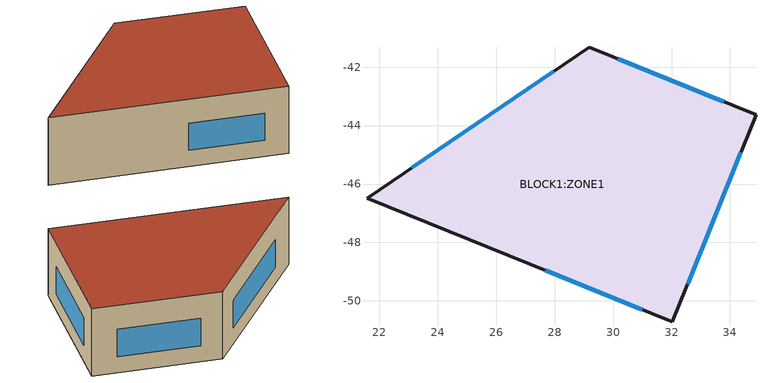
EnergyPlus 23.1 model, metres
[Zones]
BLOCK1:ZONE1
 floor ground (Project ground floor): 32.03,-50.71 21.58,-46.49 29.18,-41.32 34.89,-43.62 z0
 wall outside (Project wall): 32.03,-50.71 34.89,-43.62 29.18,-41.32 21.58,-46.49 32.03,-50.71 z0:3.5
 window (Project external glazing - 1001): 32.55,-49.42 34.37,-44.91 / 33.79,-43.18 30.16,-41.71 / 27.97,-42.15 23.12,-45.44 z0.84:2.26
 window x2 (Project external glazing - 1001): 27.68,-48.96 30.99,-50.3 z0.84:2.26
 roof outside (Project flat roof): 21.58,-46.49 32.03,-50.71 34.89,-43.62 29.18,-41.32 z3.5
[Building]
Building 2: North Axis=0; Terrain=Suburbs; Loads Convergence Tolerance Value=0.04; Temperature Convergence Tolerance Value=0.4; Solar Distribution=FullExterior; Maximum Number of Warmup Days=25; Minimum Number of Warmup Days=6
[Site:Location]
Valley_Fase_IIA (01-01:31-12)  (01-01:31-12): Latitude=36.67; Longitude=-4.48; Time Zone=1; Elevation=7
[SizingPeriod:DesignDay] Day of Month=15; Humidity Condition Type=WetBulb; Barometric Pressure=101240.9; Rain Indicator=No; Snow Indicator=No
Name | Month | Day Type | Maximum DryBulb Temperature | Daily DryBulb Temperature Range | Wetbulb or DewPoint at Maximum DryBulb | Wind Speed | Wind Direction | Daylight Saving Time Indicator | Solar Model Indicator | Sky Clearness
Summer Design Day in Valley_Fase_IIA (01-01:31-12) Jun | 6 | SummerDesignDay | 35 | 12.6 | 19.2 | 0 | 0 | Yes | ASHRAEClearSky | 0.98
Summer Design Day in Valley_Fase_IIA (01-01:31-12) Jul | 7 | SummerDesignDay | 38.6 | 13.5 | 20.4 | 0 | 0 | Yes | ASHRAEClearSky | 0.98
Summer Design Day in Valley_Fase_IIA (01-01:31-12) Aug | 8 | SummerDesignDay | 38 | 12.8 | 20.7 | 0 | 0 | Yes | ASHRAEClearSky | 0.98
Summer Design Day in Valley_Fase_IIA (01-01:31-12) Sep | 9 | SummerDesignDay | 33.6 | 10.7 | 20.9 | 0 | 0 | Yes | ASHRAEClearSky | 0.98
Winter Design Day in Valley_Fase_IIA (01-01:31-12) | 1 | WinterDesignDay | 4 | 0 | 4 | 4.3 | 300 | No |  | 0
[Site:GroundTemperature:BuildingSurface]
18, 18, 18, 18, 18, 18, 18, 18, 18, 18, 18, 18
[Site:GroundTemperature:FCfactorMethod]
January Ground Temperature=12.57; February Ground Temperature=12.04; March Ground Temperature=12.98; April Ground Temperature=14.45; May Ground Temperature=18.3; June Ground Temperature=21.27; July Ground Temperature=23.28; August Ground Temperature=23.89; September Ground Temperature=22.85; October Ground Temperature=20.54; November Ground Temperature=17.46; December Ground Temperature=14.6
[Site:GroundTemperature:Shallow]
14, 14, 14, 14, 14, 14, 14, 14, 14, 14, 14, 14
[Site:GroundTemperature:Deep]
14, 14, 14, 14, 14, 14, 14, 14, 14, 14, 14, 14
[Site:GroundReflectance]
0.2, 0.2, 0.2, 0.2, 0.2, 0.2, 0.2, 0.2, 0.2, 0.2, 0.2, 0.2
[Site:GroundReflectance:SnowModifier]
2, 2
[Site:WaterMainsTemperature]
Calculation Method=Correlation; Annual Average Outdoor Air Temperature=10; Maximum Difference In Monthly Average Outdoor Air Temperatures=20
[Material] Roughness=Rough; Thermal Absorptance=0.9
Name | Thickness | Conductivity | Density | Specific Heat | Solar Absorptance | Visible Absorptance
Urea Formaldehyde Foam_.1327 | 0.1327 | 0.04 | 10 | 1400 | 0.6 | 0.6
Cast Concrete_.1 | 0.1 | 1.13 | 2000 | 1000 | 0.6 | 0.6
Floor/Roof Screed_.07 | 0.07 | 0.41 | 1200 | 840 | 0.73 | 0.73
Timber Flooring_.03 | 0.03 | 0.14 | 650 | 1200 | 0.78 | 0.78
Asphalt 1_.01 | 0.01 | 0.7 | 2100 | 1000 | 0.85 | 0.9
MW Glass Wool (rolls)_.1445 | 0.1445 | 0.04 | 12 | 840 | 0.6 | 0.6
Plasterboard_.013 | 0.013 | 0.25 | 2800 | 896 | 0.5 | 0.5
Brickwork Outer_.1 | 0.1 | 0.84 | 1700 | 800 | 0.7 | 0.7
XPS Extruded Polystyrene  - CO2 Blowing_.0795 | 0.0795 | 0.034 | 35 | 1400 | 0.6 | 0.6
Concrete Block (Medium)_.1 | 0.1 | 0.51 | 1400 | 1000 | 0.6 | 0.6
Gypsum Plastering_.013 | 0.013 | 0.4 | 1000 | 1000 | 0.5 | 0.5
[Material:NoMass]
3_RVAL_3: Roughness=Rough; Thermal Resistance=0.18; Thermal Absorptance=0.9; Solar Absorptance=0.7; Visible Absorptance=0.7
[WindowMaterial:Glazing] Optical Data Type=SpectralAverage; Thickness=0.003; Infrared Transmittance at Normal Incidence=0; Front Side Infrared Hemispherical Emissivity=0.84; Conductivity=0.9; Dirt Correction Factor for Solar and Visible Transmittance=1
Name | Solar Transmittance at Normal Incidence | Front Side Solar Reflectance at Normal Incidence | Back Side Solar Reflectance at Normal Incidence | Visible Transmittance at Normal Incidence | Front Side Visible Reflectance at Normal Incidence | Back Side Visible Reflectance at Normal Incidence | Back Side Infrared Hemispherical Emissivity
2 | 0.837 | 0.075 | 0.075 | 0.898 | 0.081 | 0.081 | 0.84
38 | 0.74 | 0.09 | 0.1 | 0.82 | 0.11 | 0.12 | 0.2
[WindowMaterial:Gas]
1002: Gas Type=Air; Thickness=0.013
[Construction]
Project ground floor: Urea Formaldehyde Foam_.1327, Cast Concrete_.1, Floor/Roof Screed_.07, Timber Flooring_.03
Project flat roof: Asphalt 1_.01, MW Glass Wool (rolls)_.1445, 3_RVAL_3, Plasterboard_.013
Project wall: Brickwork Outer_.1, XPS Extruded Polystyrene  - CO2 Blowing_.0795, Concrete Block (Medium)_.1, Gypsum Plastering_.013
Project external glazing - 1001: 38, 1002, 2
[Zone]
BLOCK1:ZONE1: Type=1; Multiplier=1; Volume=199.4526; Floor Area=56.9865; Zone Inside Convection Algorithm=TARP; Part of Total Floor Area=Yes
[PEOPLE]
People BLOCK1:ZONE1: Zone or ZoneList or Space or SpaceList=BLOCK1:ZONE1; Number of People Schedule=On 24/7; Number of People Calculation Method=People/Area; People per Floor Area=0.111; Fraction Radiant=0.3; Sensible Heat Fraction=AutoCalculate; Activity Level Schedule=Activity Schedule 236589; Carbon Dioxide Generation Rate=3.82e-08; Enable ASHRAE 55 Comfort Warnings=No; Mean Radiant Temperature Calculation Type=ZoneAveraged; Work Efficiency Schedule=Work efficiency; Clothing Insulation Calculation Method=ClothingInsulationSchedule; Clothing Insulation Schedule=Clothing Schedule 236589; Air Velocity Schedule=Default Air Velocity for Comfort Calculations; Thermal Comfort Model 1 Type=AdaptiveASH55; Thermal Comfort Model 2 Type=AdaptiveCEN15251; Thermal Comfort Model 3 Type=Fanger; Cold Stress Temperature Threshold=15.56; Heat Stress Temperature Threshold=30
[Lights]
BLOCK1:ZONE1 General lighting: Zone or ZoneList or Space or SpaceList=BLOCK1:ZONE1; Schedule=Office_OpenOff_Light; Design Level Calculation Method=Watts/Area; Watts per Zone Floor Area=15; Return Air Fraction=0; Fraction Radiant=0.42; Fraction Visible=0.18; Fraction Replaceable=1; EndUse Subcategory=ELECTRIC EQUIPMENT#BLOCK1:ZONE1#GeneralLights
[OtherEquipment]
BLOCK1:ZONE1 Equipment gain: Fuel Type=Electricity; Zone or ZoneList or Space or SpaceList=BLOCK1:ZONE1; Schedule=Office_OpenOff_Equip; Design Level Calculation Method=Watts/Area; Power per Zone Floor Area=11.77; Fraction Latent=0; Fraction Radiant=0.2; Fraction Lost=0; Carbon Dioxide Generation Rate=0; EndUse Subcategory=General
[ZoneInfiltration:DesignFlowRate]
BLOCK1:ZONE1 Infiltration: Zone or ZoneList or Space or SpaceList=BLOCK1:ZONE1; Schedule=On 24/7; Design Flow Rate Calculation Method=Flow/zone; Design Flow Rate=0.038782; Constant Term Coefficient=1; Temperature Term Coefficient=0; Velocity Term Coefficient=0; Velocity Squared Term Coefficient=0
[DESIGNSPECIFICATION:OUTDOORAIR]
BLOCK1:ZONE1 Design Specification Outdoor Air Object: Outdoor Air Method=Flow/Person; Outdoor Air Flow per Person=0.00944; Outdoor Air Flow per Zone Floor Area=0; Outdoor Air Flow per Zone=0; Outdoor Air Flow Air Changes per Hour=0; Outdoor Air Schedule=On 24/7
[DESIGNSPECIFICATION:ZONEAIRDISTRIBUTION]
BLOCK1:ZONE1 Design Specification Zone Air Distribution Object: Zone Air Distribution Effectiveness in Cooling Mode=1; Zone Air Distribution Effectiveness in Heating Mode=1; Zone Secondary Recirculation Fraction=0; Minimum Zone Ventilation Efficiency=0
[SIZING:ZONE]
BLOCK1:ZONE1: Zone Cooling Design Supply Air Temperature Input Method=SupplyAirTemperature; Zone Cooling Design Supply Air Temperature=14; Zone Cooling Design Supply Air Temperature Difference=5; Zone Heating Design Supply Air Temperature Input Method=SupplyAirTemperature; Zone Heating Design Supply Air Temperature=50; Zone Heating Design Supply Air Temperature Difference=5; Zone Cooling Design Supply Air Humidity Ratio=0.009; Zone Heating Design Supply Air Humidity Ratio=0.004; Design Specification Outdoor Air Object=BLOCK1:ZONE1 Design Specification Outdoor Air Object; Zone Heating Sizing Factor=1.25; Zone Cooling Sizing Factor=1.15; Cooling Design Air Flow Method=DesignDay; Cooling Design Air Flow Rate=0; Cooling Minimum Air Flow per Zone Floor Area=0.00076; Cooling Minimum Air Flow=0; Cooling Minimum Air Flow Fraction=0; Heating Design Air Flow Method=DesignDay; Heating Design Air Flow Rate=0; Heating Maximum Air Flow per Zone Floor Area=0.00203; Heating Maximum Air Flow=0.14158; Heating Maximum Air Flow Fraction=0.3; Design Specification Zone Air Distribution Object=BLOCK1:ZONE1 Design Specification Zone Air Distribution Object; Account for Dedicated Outdoor Air System=Yes; Dedicated Outdoor Air System Control Strategy=NeutralSupplyAir; Dedicated Outdoor Air Low Setpoint Temperature for Design=autosize; Dedicated Outdoor Air High Setpoint Temperature for Design=autosize; Zone Load Sizing Method=Sensible Load Only No Latent Load; Zone Latent Cooling Design Supply Air Humidity Ratio Input Method=HumidityRatioDifference; Zone Cooling Design Supply Air Humidity Ratio Difference=0.005; Zone Latent Heating Design Supply Air Humidity Ratio Input Method=HumidityRatioDifference; Zone Humidification Design Supply Air Humidity Ratio Difference=0.005
[ZONECONTROL:THERMOSTAT]
BLOCK1:ZONE1 Thermostat: Zone or ZoneList=BLOCK1:ZONE1; Control Type Schedule=Control type schedule: Always 4; Control 1=BLOCK1:ZONE1 Dual SP; Temperature Difference Between Cutout And Setpoint=0
[ZONECONTROL:THERMOSTAT:THERMALCOMFORT]
BLOCK1:ZONE1 Comfort Control: Zone or ZoneList=BLOCK1:ZONE1; Averaging Method=PeopleAverage; Minimum DryBulb Temperature Setpoint=12.8; Maximum DryBulb Temperature Setpoint=40; Thermal Comfort Control Type Schedule=Zone Comfort Control Type Sched; Thermal Comfort Control 1=BLOCK1:ZONE1 Dual Comfort Setpoint
[THERMOSTATSETPOINT:THERMALCOMFORT:FANGER:DUALSETPOINT]
BLOCK1:ZONE1 Dual Comfort Setpoint: Fanger Thermal Comfort Heating Schedule=PMV_H_SP_BLOCK1_ZONE1; Fanger Thermal Comfort Cooling Schedule=PMV_C_SP_BLOCK1_ZONE1
[ZONEHVAC:TERMINALUNIT:VARIABLEREFRIGERANTFLOW]
BLOCK1:ZONE1 VRF Indoor Unit: Terminal Unit Availability Schedule=On 24/7; Cooling Supply Air Flow Rate=autosize; No Cooling Supply Air Flow Rate=autosize; Heating Supply Air Flow Rate=autosize; No Heating Supply Air Flow Rate=autosize; Cooling Outdoor Air Flow Rate=0; Heating Outdoor Air Flow Rate=0; No Load Outdoor Air Flow Rate=0; Supply Air Fan Operating Mode Schedule=On 24/7; Supply Air Fan Placement=DrawThrough; Supply Air Fan Object=BLOCK1:ZONE1 VRF Indoor Unit Supply Fan; Cooling Coil Object=BLOCK1:ZONE1 VRF Indoor Unit DX Cooling Coil; Heating Coil Object=BLOCK1:ZONE1 VRF Indoor Unit DX Heating Coil; Zone Terminal Unit On Parasitic Electric Energy Use=30; Zone Terminal Unit Off Parasitic Electric Energy Use=20; Maximum Supply Air Temperature from Supplemental Heater=autosize; Maximum Outdoor DryBulb Temperature for Supplemental Heater Operation=21
[Zone equipment]
BLOCK1:ZONE1: BLOCK1:ZONE1 VRF Indoor Unit
[FAN:CONSTANTVOLUME]
BLOCK1:ZONE1 VRF Indoor Unit Supply Fan: Availability Schedule=On 24/7; Fan Total Efficiency=0.7; Pressure Rise=100; Maximum Flow Rate=autosize; Motor Efficiency=0.9; Motor In Airstream Fraction=1; EndUse Subcategory=General
[COIL:COOLING:DX:VARIABLEREFRIGERANTFLOW]
BLOCK1:ZONE1 VRF Indoor Unit DX Cooling Coil: Availability Schedule=On 24/7; Gross Rated Total Cooling Capacity=autosize; Gross Rated Sensible Heat Ratio=autosize; Rated Air Flow Rate=autosize; Cooling Capacity Ratio Modifier Function of Temperature Curve=VRFTUCoolCapFT; Cooling Capacity Modifier Curve Function of Flow Fraction=VRFACCoolCapFFF
[COIL:HEATING:DX:VARIABLEREFRIGERANTFLOW]
BLOCK1:ZONE1 VRF Indoor Unit DX Heating Coil: Availability Schedule=On 24/7; Gross Rated Heating Capacity=autosize; Rated Air Flow Rate=autosize; Heating Capacity Ratio Modifier Function of Temperature Curve=VRFTUHeatCapFT; Heating Capacity Modifier Function of Flow Fraction Curve=VRFACCoolCapFFF
[AIRCONDITIONER:VARIABLEREFRIGERANTFLOW]
Heat Pump=VRF Outdoor Unit_BLOCK1:ZONE1; Availability Schedule=On 24/7; Gross Rated Total Cooling Capacity=autosize; Gross Rated Cooling COP=2; Minimum Condenser Inlet Node Temperature in Cooling Mode=-20; Maximum Condenser Inlet Node Temperature in Cooling Mode=80; Cooling Capacity Ratio Modifier Function of Low Temperature Curve=VRFCoolCapFT; Cooling Capacity Ratio Boundary Curve=VRFCoolCapFTBoundary; Cooling Capacity Ratio Modifier Function of High Temperature Curve=VRFCoolCapFTHi; Cooling Energy Input Ratio Modifier Function of Low Temperature Curve=VRFCoolEIRFT; Cooling Energy Input Ratio Boundary Curve=VRFCoolEIRFTBoundary; Cooling Energy Input Ratio Modifier Function of High Temperature Curve=VRFCoolEIRFTHi; Cooling Energy Input Ratio Modifier Function of Low PartLoad Ratio Curve=CoolingEIRLowPLR; Cooling Energy Input Ratio Modifier Function of High PartLoad Ratio Curve=CoolingEIRHiPLR; Cooling Combination Ratio Correction Factor Curve=CoolingCombRatio; Cooling PartLoad Fraction Correlation Curve=VRFCPLFFPLR; Gross Rated Heating Capacity=autosize; Rated Heating Capacity Sizing Ratio=1; Gross Rated Heating COP=2.1; Minimum Condenser Inlet Node Temperature in Heating Mode=-20; Maximum Condenser Inlet Node Temperature in Heating Mode=80; Heating Capacity Ratio Modifier Function of Low Temperature Curve=VRFHeatCapFT; Heating Capacity Ratio Boundary Curve=VRFHeatCapFTBoundary; Heating Capacity Ratio Modifier Function of High Temperature Curve=VRFHeatCapFTHi; Heating Energy Input Ratio Modifier Function of Low Temperature Curve=VRFHeatEIRFT; Heating Energy Input Ratio Boundary Curve=VRFHeatEIRFTBoundary; Heating Energy Input Ratio Modifier Function of High Temperature Curve=VRFHeatEIRFTHi; Heating Performance Curve Outdoor Temperature Type=WetBulbTemperature; Heating Energy Input Ratio Modifier Function of Low PartLoad Ratio Curve=HeatingEIRLowPLR; Heating Energy Input Ratio Modifier Function of High PartLoad Ratio Curve=HeatingEIRHiPLR; Heating Combination Ratio Correction Factor Curve=HeatingCombRatio; Heating PartLoad Fraction Correlation Curve=VRFCPLFFPLR; Minimum Heat Pump PartLoad Ratio=0.2; Master Thermostat Priority Control Type=LoadPriority; Zone Terminal Unit List=VRF Outdoor Unit_BLOCK1:ZONE1 Zone List; Heat Pump Waste Heat Recovery=Yes; Equivalent Piping Length used for Piping Correction Factor in Cooling Mode=50; Vertical Height used for Piping Correction Factor=15; Piping Correction Factor for Length in Cooling Mode Curve=CoolingLengthCorrectionFactor; Piping Correction Factor for Height in Cooling Mode Coefficient=0; Equivalent Piping Length used for Piping Correction Factor in Heating Mode=50; Piping Correction Factor for Length in Heating Mode Curve=VRF Piping Correction Factor for Length in Heating Mode; Piping Correction Factor for Height in Heating Mode Coefficient=0; Crankcase Heater Power per Compressor=15; Number of Compressors=2; Ratio of Compressor Size to Total Compressor Capacity=0.5; Maximum Outdoor DryBulb Temperature for Crankcase Heater=5; Defrost Strategy=Resistive; Defrost Control=Timed; Defrost Time Period Fraction=0; Resistive Defrost Heater Capacity=autosize; Maximum Outdoor Drybulb Temperature for Defrost Operation=5; Condenser Type=AirCooled; Water Condenser Volume Flow Rate=autosize; Evaporative Condenser Effectiveness=0.9; Evaporative Condenser Air Flow Rate=autosize; Evaporative Condenser Pump Rated Power Consumption=autosize; Basin Heater Capacity=0; Basin Heater Setpoint Temperature=2; Basin Heater Operating Schedule=On 24/7; Fuel Type=Electricity; Minimum Condenser Inlet Node Temperature in Heat Recovery Mode=-5.99; Maximum Condenser Inlet Node Temperature in Heat Recovery Mode=80; Heat Recovery Cooling Capacity Modifier Curve=VRF Heat Recovery Cooling Capacity Modifier; Initial Heat Recovery Cooling Capacity Fraction=0.5; Heat Recovery Cooling Capacity Time Constant=0.15; Heat Recovery Cooling Energy Modifier Curve=VRF Heat Recovery Cooling Energy Modifier; Initial Heat Recovery Cooling Energy Fraction=1; Heat Recovery Cooling Energy Time Constant=0; Heat Recovery Heating Capacity Modifier Curve=VRF Heat Recovery Heating Capacity Modifier; Initial Heat Recovery Heating Capacity Fraction=1; Heat Recovery Heating Capacity Time Constant=0.15; Heat Recovery Heating Energy Modifier Curve=VRF Heat Recovery Heating Energy Modifier; Initial Heat Recovery Heating Energy Fraction=1; Heat Recovery Heating Energy Time Constant=0
[ZONETERMINALUNITLIST]
VRF Outdoor Unit_BLOCK1:ZONE1 Zone List: Zone Terminal Unit Name 1=BLOCK1:ZONE1 VRF Indoor Unit
[ENERGYMANAGEMENTSYSTEM:SENSOR] OutputVariable or OutputMeter Index Key=People BLOCK1:ZONE1
Name | OutputVariable or OutputMeter
PMV_BLOCK1_ZONE1 | Zone Thermal Comfort Fanger Model PMV
People_Occupant_Count_BLOCK1_ZONE1 | People Occupant Count
[ENERGYMANAGEMENTSYSTEM:ACTUATOR] Actuated Component Type=Schedule:Compact; Actuated Component Control Type=Schedule Value
Name | Actuated Component Unique
PMV_H_SP_act_BLOCK1_ZONE1 | PMV_H_SP_BLOCK1_ZONE1
PMV_C_SP_act_BLOCK1_ZONE1 | PMV_C_SP_BLOCK1_ZONE1
[ENERGYMANAGEMENTSYSTEM:PROGRAMCALLINGMANAGER]
set_cooling_season_input_data: BeginTimestepBeforePredictor; set_cooling_season_input_data
set_cooling_season: BeginTimestepBeforePredictor; set_cooling_season
set_zone_input_data_BLOCK1_ZONE1: BeginTimestepBeforePredictor; set_zone_input_data_BLOCK1_ZONE1
apply_aPMV_BLOCK1_ZONE1: BeginTimestepBeforePredictor; apply_aPMV_BLOCK1_ZONE1
monitor_aPMV_BLOCK1_ZONE1: BeginTimestepBeforePredictor; monitor_aPMV_BLOCK1_ZONE1
count_aPMV_comfort_hours_BLOCK1_ZONE1: BeginTimestepBeforePredictor; count_aPMV_comfort_hours_BLOCK1_ZONE1
[ENERGYMANAGEMENTSYSTEM:PROGRAM]
set_cooling_season_input_data: set CoolSeasonStart = 120; set CoolSeasonEnd = 210
set_cooling_season: if CoolSeasonEnd > CoolSeasonStart; if (DayOfYear >= CoolSeasonStart) && (DayOfYear < CoolSeasonEnd); set CoolingSeason = 1; else; set CoolingSeason = 0; endif; elseif CoolSeasonStart > CoolSeasonEnd; if (DayOfYear >= CoolSeasonStart) || (DayOfYear < CoolSeasonEnd); set CoolingSeason = 1; else; set CoolingSeason = 0; endif; endif
set_zone_input_data_BLOCK1_ZONE1: set adap_coeff_cooling_BLOCK1_ZONE1 = 0.293; set adap_coeff_heating_BLOCK1_ZONE1 = -0.293; set pmv_cooling_sp_BLOCK1_ZONE1 = -0.5; set pmv_heating_sp_BLOCK1_ZONE1 = 0.5; set tolerance_cooling_sp_cooling_season_BLOCK1_ZONE1 = -0.1; set tolerance_cooling_sp_heating_season_BLOCK1_ZONE1 = -0.1; set tolerance_heating_sp_cooling_season_BLOCK1_ZONE1 = 0.1; set tolerance_heating_sp_heating_season_BLOCK1_ZONE1 = 0.1
apply_aPMV_BLOCK1_ZONE1: if CoolingSeason == 1; set adap_coeff_BLOCK1_ZONE1 = adap_coeff_cooling_BLOCK1_ZONE1; set tolerance_cooling_sp_BLOCK1_ZONE1 = tolerance_cooling_sp_cooling_season_BLOCK1_ZONE1; set tolerance_heating_sp_BLOCK1_ZONE1 = tolerance_heating_sp_cooling_season_BLOCK1_ZONE1; elseif CoolingSeason == 0; set adap_coeff_BLOCK1_ZONE1 = adap_coeff_heating_BLOCK1_ZONE1; set tolerance_cooling_sp_BLOCK1_ZONE1 = tolerance_cooling_sp_heating_season_BLOCK1_ZONE1; set tolerance_heating_sp_BLOCK1_ZONE1 = tolerance_heating_sp_heating_season_BLOCK1_ZONE1; endif; set aPMV_H_SP_noTol_BLOCK1_ZONE1 = pmv_heating_sp_BLOCK1_ZONE1/(1+adap_coeff_BLOCK1_ZONE1*pmv_heating_sp_BLOCK1_ZONE1); set aPMV_C_SP_noTol_BLOCK1_ZONE1 = pmv_cooling_sp_BLOCK1_ZONE1/(1+adap_coeff_BLOCK1_ZONE1*pmv_cooling_sp_BLOCK1_ZONE1); set aPMV_H_SP_BLOCK1_ZONE1 = aPMV_H_SP_noTol_BLOCK1_ZONE1+tolerance_heating_sp_BLOCK1_ZONE1; set aPMV_C_SP_BLOCK1_ZONE1 = aPMV_C_SP_noTol_BLOCK1_ZONE1+tolerance_cooling_sp_BLOCK1_ZONE1; if People_Occupant_Count_BLOCK1_ZONE1 > 0; if aPMV_H_SP_BLOCK1_ZONE1 < 0; set PMV_H_SP_act_BLOCK1_ZONE1 = aPMV_H_SP_BLOCK1_ZONE1; else; set PMV_H_SP_act_BLOCK1_ZONE1 = 0; endif; if aPMV_C_SP_BLOCK1_ZONE1 > 0; set PMV_C_SP_act_BLOCK1_ZONE1 = aPMV_C_SP_BLOCK1_ZONE1; else; set PMV_C_SP_act_BLOCK1_ZONE1 = 0; endif; else; set PMV_H_SP_act_BLOCK1_ZONE1 = -100; set PMV_C_SP_act_BLOCK1_ZONE1 = 100; endif
monitor_aPMV_BLOCK1_ZONE1: set aPMV_BLOCK1_ZONE1 = PMV_BLOCK1_ZONE1/(1+adap_coeff_BLOCK1_ZONE1*PMV_BLOCK1_ZONE1)
count_aPMV_comfort_hours_BLOCK1_ZONE1: if aPMV_BLOCK1_ZONE1 < aPMV_H_SP_noTol_BLOCK1_ZONE1; set comfhour_BLOCK1_ZONE1 = 0; set discomfhour_cold_BLOCK1_ZONE1 = 1*ZoneTimeStep; set discomfhour_heat_BLOCK1_ZONE1 = 0; elseif aPMV_BLOCK1_ZONE1 > aPMV_C_SP_noTol_BLOCK1_ZONE1; set comfhour_BLOCK1_ZONE1 = 0; set discomfhour_cold_BLOCK1_ZONE1 = 0; set discomfhour_heat_BLOCK1_ZONE1 = 1*ZoneTimeStep; else; set comfhour_BLOCK1_ZONE1 = 1*ZoneTimeStep; set discomfhour_cold_BLOCK1_ZONE1 = 0; set discomfhour_heat_BLOCK1_ZONE1 = 0; endif; if People_Occupant_Count_BLOCK1_ZONE1 > 0; set occupied_hour_BLOCK1_ZONE1 = 1*ZoneTimeStep; else; set occupied_hour_BLOCK1_ZONE1 = 0; endif; set discomfhour_BLOCK1_ZONE1 = discomfhour_cold_BLOCK1_ZONE1 + discomfhour_heat_BLOCK1_ZONE1
[ENERGYMANAGEMENTSYSTEM:GLOBALVARIABLE]
CoolingSeason
CoolSeasonEnd
CoolSeasonStart
tolerance_cooling_sp_BLOCK1_ZONE1
tolerance_cooling_sp_cooling_season_BLOCK1_ZONE1
tolerance_cooling_sp_heating_season_BLOCK1_ZONE1
tolerance_heating_sp_BLOCK1_ZONE1
tolerance_heating_sp_cooling_season_BLOCK1_ZONE1
tolerance_heating_sp_heating_season_BLOCK1_ZONE1
adap_coeff_BLOCK1_ZONE1
adap_coeff_heating_BLOCK1_ZONE1
adap_coeff_cooling_BLOCK1_ZONE1
pmv_heating_sp_BLOCK1_ZONE1
pmv_cooling_sp_BLOCK1_ZONE1
aPMV_BLOCK1_ZONE1
comfhour_BLOCK1_ZONE1
discomfhour_BLOCK1_ZONE1
discomfhour_heat_BLOCK1_ZONE1
discomfhour_cold_BLOCK1_ZONE1
occupied_hour_BLOCK1_ZONE1
aPMV_H_SP_BLOCK1_ZONE1
aPMV_C_SP_BLOCK1_ZONE1
aPMV_H_SP_noTol_BLOCK1_ZONE1
aPMV_C_SP_noTol_BLOCK1_ZONE1
[ENERGYMANAGEMENTSYSTEM:OUTPUTVARIABLE] Update Frequency=ZoneTimestep
Name | EMS Variable | Type of Data in Variable | Units
Adaptive Coefficient_BLOCK1_ZONE1 | adap_coeff_BLOCK1_ZONE1 | Averaged
aPMV_BLOCK1_ZONE1 | aPMV_BLOCK1_ZONE1 | Averaged
aPMV Heating Setpoint_BLOCK1_ZONE1 | aPMV_H_SP_BLOCK1_ZONE1 | Averaged
aPMV Cooling Setpoint_BLOCK1_ZONE1 | aPMV_C_SP_BLOCK1_ZONE1 | Averaged
aPMV Heating Setpoint No Tolerance_BLOCK1_ZONE1 | aPMV_H_SP_noTol_BLOCK1_ZONE1 | Averaged
aPMV Cooling Setpoint No Tolerance_BLOCK1_ZONE1 | aPMV_C_SP_noTol_BLOCK1_ZONE1 | Averaged
Comfortable Hours_BLOCK1_ZONE1 | comfhour_BLOCK1_ZONE1 | Summed | H
Discomfortable Hot Hours_BLOCK1_ZONE1 | discomfhour_heat_BLOCK1_ZONE1 | Summed | H
Discomfortable Cold Hours_BLOCK1_ZONE1 | discomfhour_cold_BLOCK1_ZONE1 | Summed | H
Discomfortable Total Hours_BLOCK1_ZONE1 | discomfhour_BLOCK1_ZONE1 | Summed | H
Occupied hours_BLOCK1_ZONE1 | occupied_hour_BLOCK1_ZONE1 | Summed | H
[Schedule:Compact]
Work efficiency: Through: 12/31, For: AllDays, Until: 24:00, 0
Zone Comfort Control Type Sched: Through: 12/31, For: AllDays, Until: 24:00, 4
On 24/7: Through: 12/31, For: AllDays, Until: 24:00, 1
Office_OpenOff_Equip: Through: 31 Dec, For: Weekdays SummerDesignDay, Until: 07:00, 0.05394, Until: 20:00, 1, Until: 24:00, 0.05394, For: Weekends, Until: 24:00, 0.05394, For: Holidays, Until: 24:00, 0.05394, For: WinterDesignDay AllOtherDays, Until: 24:00, 0
Office_OpenOff_Light: Through: 31 Dec, For: Weekdays SummerDesignDay, Until: 07:00, 0, Until: 19:00, 1, Until: 24:00, 0, For: Weekends, Until: 24:00, 0, For: Holidays, Until: 24:00, 0, For: WinterDesignDay AllOtherDays, Until: 24:00, 0
Default Air Velocity for Comfort Calculations: Through: 12/31, For: AllDays, Until: 24:00, 0.137
Activity Schedule 236589: Through: 12/31, For: AllDays, Until: 24:00, 110.7
Clothing Schedule 236589: Through: 4/1, For: AllDays, Until: 24:00, 1, Through: 9/30, For: AllDays, Until: 24:00, .5, Through: 12/31, For: AllDays, Until: 24:00, 1
[SCHEDULE:COMPACT]
Control type schedule: Always 4: Through: 12/31, For: AllDays, Until: 24:00, 4
PMV_H_SP_BLOCK1_ZONE1; PMV_C_SP_BLOCK1_ZONE1: Through: 12/31, For: AllDays, Until: 24:00, 1
[CURVE:LINEAR] Minimum Value of x=1; Maximum Value of x=1.5
Name | Coefficient1 Constant | Coefficient2 x
CoolingCombRatio | 0.618055 | 0.381945
HeatingCombRatio | 0.96034 | 0.03966
[CURVE:QUADRATIC]
Name | Coefficient1 Constant | Coefficient2 x | Coefficient3 x2 | Minimum Value of x | Maximum Value of x
VRFACCoolCapFFF | 0.8 | 0.2 | 0 | 0.5 | 1.5
CoolingEIRHiPLR | 1 | 0 | 0 | 1 | 1.5
VRFCPLFFPLR | 0.85 | 0.15 | 0 | 0 | 1
HeatingEIRHiPLR | 2.42944 | -2.23589 | 0.806452 | 1 | 1.5
[CURVE:CUBIC]
Name | Coefficient1 Constant | Coefficient2 x | Coefficient3 x2 | Coefficient4 x3 | Minimum Value of x | Maximum Value of x | Minimum Curve Output | Maximum Curve Output | Input Unit Type for X | Output Unit Type
VRFTUCoolCapFT | 0.504547 | 0.0288891 | -1.08194e-05 | 1.01359e-05 | 0 | 50 | 0.5 | 1.5 | Temperature | Dimensionless
VRFTUHeatCapFT | -0.390709 | 0.261815 | -0.0130432 | 0.000178132 | 0 | 50 | 0.5 | 1.5 | Temperature | Dimensionless
VRFCoolCapFTBoundary | 25.7347 | -0.0315004 | -0.014166 | 0 | 11 | 30 |  |  | Temperature
VRFCoolEIRFTBoundary | 25.7347 | -0.0315004 | -0.014166 | 0 | 15 | 24 |  |  | Temperature
CoolingEIRLowPLR | 0.462812 | -1.04024 | 2.17491 | -0.597482 | 0 | 1 |  |  | Temperature | Capacity
VRFHeatCapFTBoundary | -7.60009 | 3.0509 | -0.116284 | 0 | 15 | 27 |  |  | Temperature
VRFHeatEIRFTBoundary | -7.60009 | 3.0509 | -0.116284 | 0 | 15 | 27 | -20 | 15 | Temperature
HeatingEIRLowPLR | 0.140009 | 0.6415 | 0.133905 | 0.0845859 | 0 | 1 |  |  | Dimensionless | Dimensionless
[CURVE:BIQUADRATIC] Output Unit Type=Dimensionless
Name | Coefficient1 Constant | Coefficient2 x | Coefficient3 x2 | Coefficient4 y | Coefficient5 y2 | Coefficient6 xy | Minimum Value of x | Maximum Value of x | Minimum Value of y | Maximum Value of y | Input Unit Type for X | Input Unit Type for Y
VRFCoolCapFT | 0.576883 | 0.017448 | 0.000583269 | -1.76324e-06 | -7.474e-09 | -1.30413e-07 | 15 | 24 | -5 | 23 | Temperature | Temperature
VRFCoolCapFTHi | 0.686736 | 0.0207631 | 0.0005447 | -0.0016218 | -4.259e-07 | -0.0003392 | 15 | 24 | 16 | 43 | Temperature | Temperature
VRFCoolEIRFT | 0.989011 | -0.0234797 | 0.000199711 | 0.00596834 | -1.0289e-07 | -0.00015686 | 15 | 24 | -5 | 23 | Temperature | Temperature
VRFCoolEIRFTHi | 0.143515 | 0.0186004 | -0.0003954 | 0.0248522 | 0.00016329 | -0.0006244 | 15 | 24 | 16 | 43 | Temperature | Temperature
VRFHeatCapFT | 1.0146 | -0.0025067 | -0.000141599 | 0.0269316 | 1.83538e-06 | -0.000358147 | 15 | 27 | -20 | 15 | Temperature | Temperature
VRFHeatCapFTHi | 1.16113 | 0.0274789 | -0.00168795 | 0.00178338 | 2.03208e-06 | -6.8969e-05 | 15 | 27 | -10 | 15 | Temperature | Temperature
VRFHeatEIRFT | 0.874655 | -0.0131975 | 0.00110307 | -0.0133118 | 0.00089017 | -0.00012766 | 15 | 27 | -20 | 12 | Temperature | Temperature
VRFHeatEIRFTHi | 2.50401 | -0.0573677 | 4.07336e-05 | -0.129597 | 0.00135839 | 0.00317047 | 15 | 27 | -10 | 15 | Temperature | Temperature
CoolingLengthCorrectionFactor | 1.06938 | -0.0014951 | 2.56E-06 | -0.11511 | 0.0511169 | -0.0004369 | 8 | 175 | 0.5 | 1.5 | Temperature | Temperature
VRF Piping Correction Factor for Length in Heating Mode | .989916 | .001961 | -.000036 | 0 | 0 | 0 | 7 | 106.5 | 1 | 1 | Distance | Dimensionless
VRF Heat Recovery Cooling Capacity Modifier; VRF Heat Recovery Heating Capacity Modifier | .9 | 0 | 0 | 0 | 0 | 0 | -100 | 100 | -100 | 100 | Temperature | Temperature
VRF Heat Recovery Cooling Energy Modifier; VRF Heat Recovery Heating Energy Modifier | 1.1 | 0 | 0 | 0 | 0 | 0 | -100 | 100 | -100 | 100 | Temperature | Temperature
